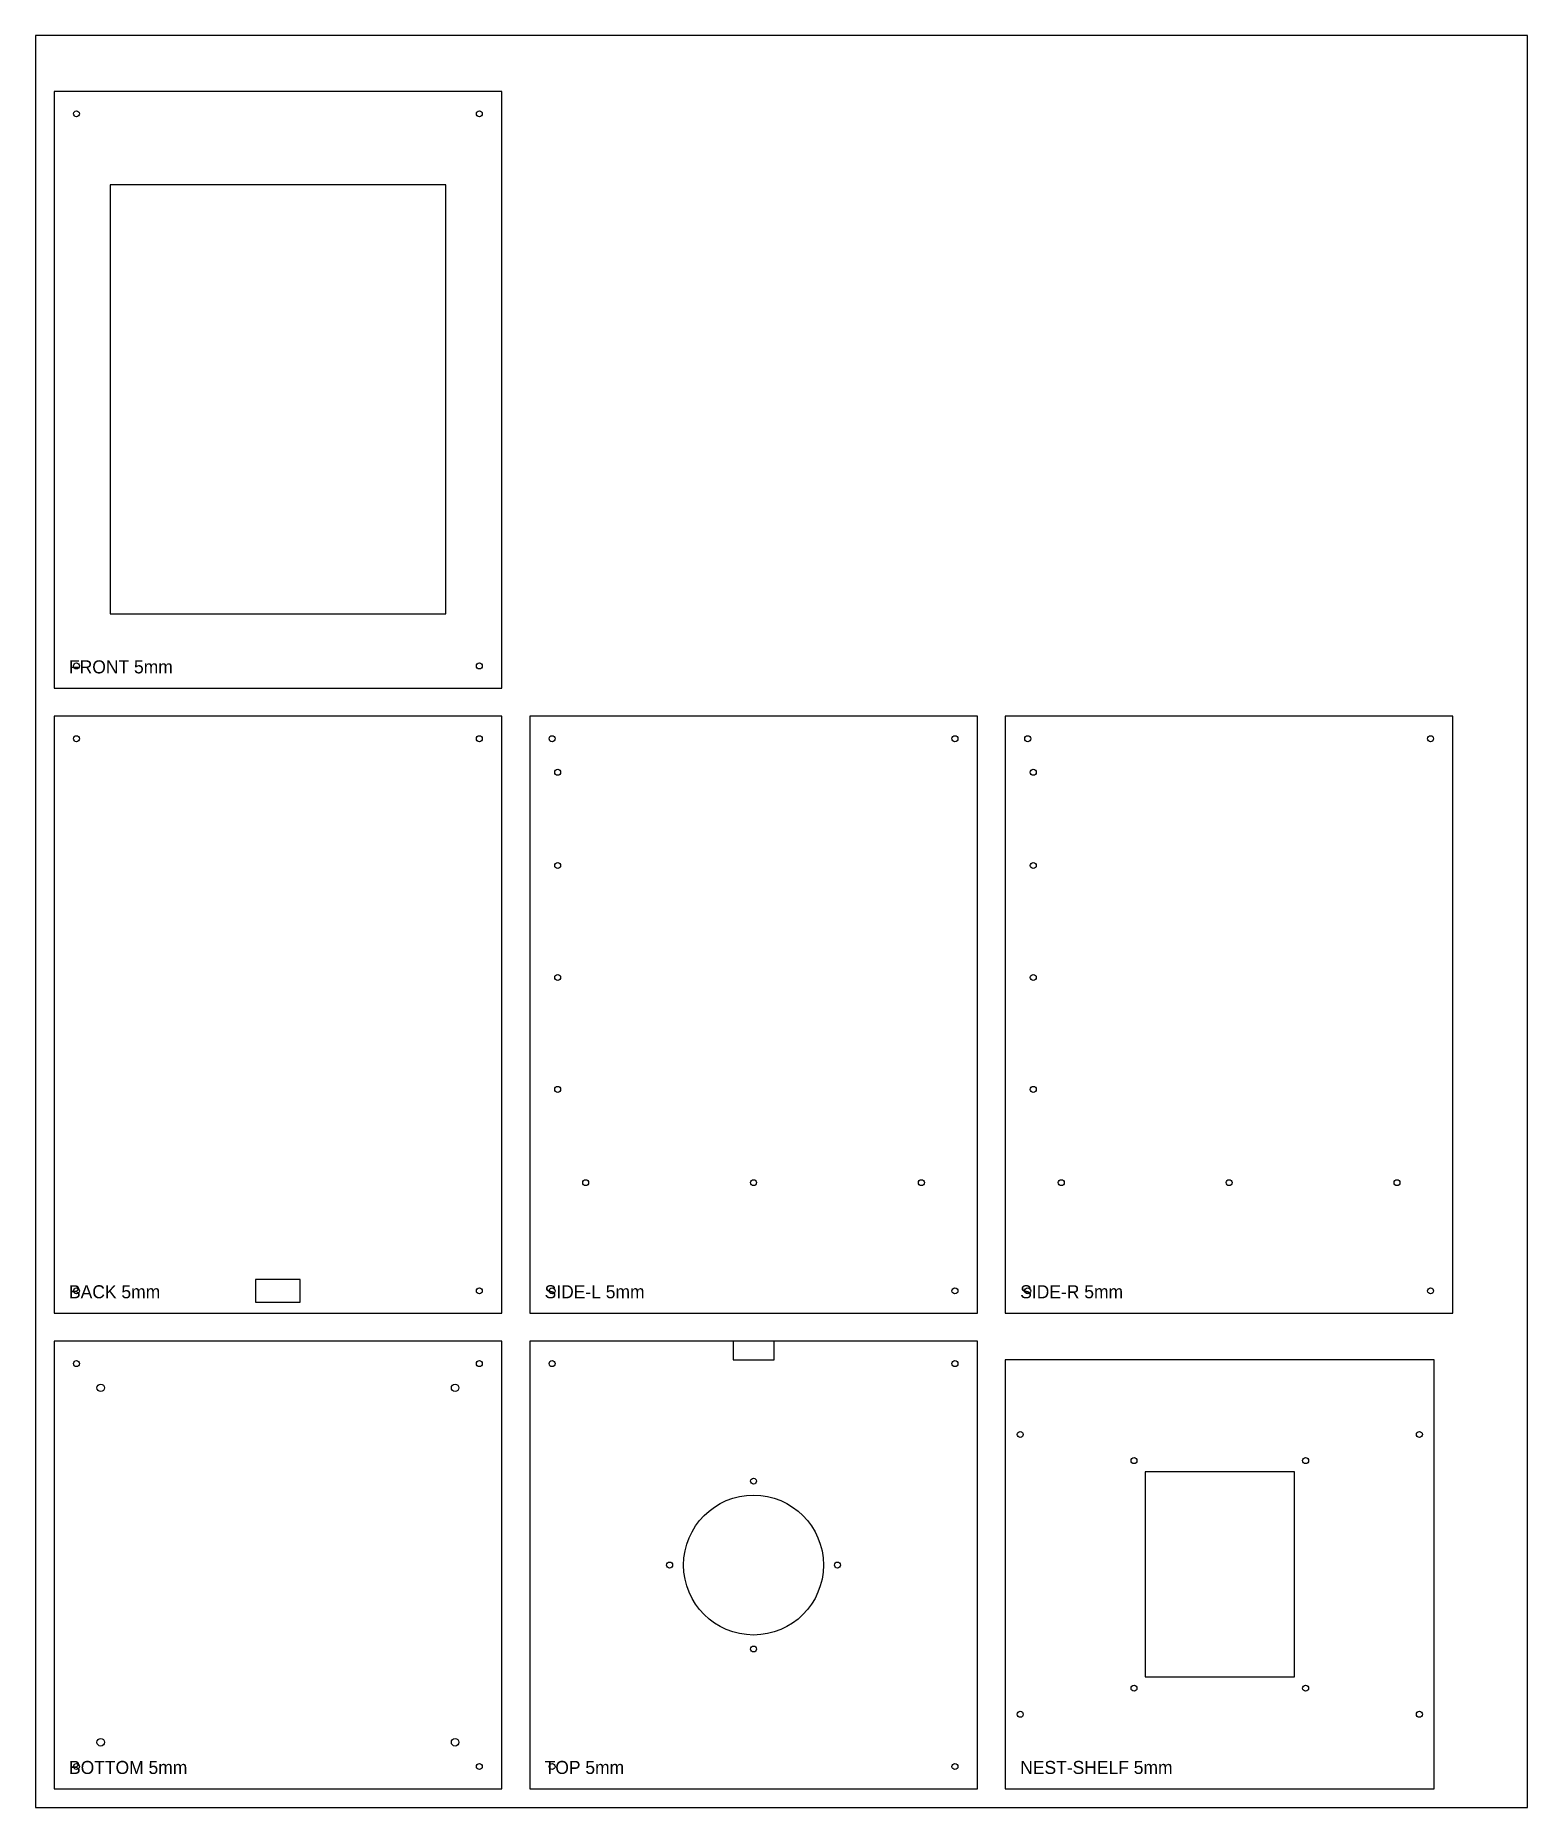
# Model space of a CAD drawing. Header units: millimetres. Extents: x 0 to 800, y 0 to 950.
import ezdxf

# ---------------------------------------------------------------- set-up
doc = ezdxf.new("R2010")
doc.units = ezdxf.units.MM
for name, color, linetype in [('CUT', 1, 'Continuous'), ('ENGRAVE', 5, 'Continuous'), ('SHEET', 8, 'Continuous')]:
    doc.layers.add(name, color=color, linetype=linetype)

msp = doc.modelspace()

# ---------------------------------------------------------------- linework, layer by layer
at = {"layer": 'CUT'}
for points in [[(10, 600), (250, 600), (250, 920), (10, 920)], [(40, 640), (220, 640), (220, 870), (40, 870)], [(10, 265), (250, 265), (250, 585), (10, 585)], [(265, 265), (505, 265), (505, 585), (265, 585)], [(520, 265), (760, 265), (760, 585), (520, 585)], [(118, 271), (142, 271), (142, 283), (118, 283)], [(10, 10), (250, 10), (250, 250), (10, 250)], [(265, 10), (505, 10), (505, 250), (265, 250)], [(374, 240), (396, 240), (396, 250), (374, 250)], [(520, 10), (750, 10), (750, 240), (520, 240)], [(595, 70), (675, 70), (675, 180), (595, 180)]]:
    msp.add_lwpolyline(points, close=True, dxfattribs=at)
for centre, radius in [((22, 908), 1.6), ((238, 908), 1.6), ((22, 612), 1.6), ((238, 612), 1.6), ((22, 573), 1.6), ((238, 573), 1.6), ((277, 573), 1.6), ((493, 573), 1.6), ((532, 573), 1.6), ((748, 573), 1.6), ((280, 555), 1.6), ((535, 555), 1.6), ((280, 505), 1.6), ((535, 505), 1.6), ((280, 445), 1.6), ((535, 445), 1.6), ((280, 385), 1.6), ((535, 385), 1.6), ((295, 335), 1.6), ((385, 335), 1.6), ((475, 335), 1.6), ((550, 335), 1.6), ((640, 335), 1.6), ((730, 335), 1.6), ((22, 277), 1.6), ((238, 277), 1.6), ((277, 277), 1.6), ((493, 277), 1.6), ((532, 277), 1.6), ((748, 277), 1.6), ((22, 238), 1.6), ((238, 238), 1.6), ((277, 238), 1.6), ((493, 238), 1.6), ((35, 225), 2), ((225, 225), 2), ((528, 200), 1.6), ((742, 200), 1.6), ((589, 186), 1.6), ((681, 186), 1.6), ((385, 175), 1.6), ((385, 130), 37.5), ((340, 130), 1.6), ((430, 130), 1.6), ((385, 85), 1.6), ((589, 64), 1.6), ((681, 64), 1.6), ((528, 50), 1.6), ((742, 50), 1.6), ((35, 35), 2), ((225, 35), 2), ((22, 22), 1.6), ((238, 22), 1.6), ((277, 22), 1.6), ((493, 22), 1.6)]:
    msp.add_circle(centre, radius, dxfattribs=at)
at = {"layer": 'SHEET'}
msp.add_lwpolyline([(0, 0), (800, 0), (800, 950), (0, 950)], close=True, dxfattribs=at)

# ---------------------------------------------------------------- texts
at = {"layer": 'ENGRAVE'}
for s, p in [('FRONT 5mm', (18, 608)), ('BACK 5mm', (18, 273)), ('SIDE-L 5mm', (273, 273)), ('SIDE-R 5mm', (528, 273)), ('BOTTOM 5mm', (18, 18)), ('TOP 5mm', (273, 18)), ('NEST-SHELF 5mm', (528, 18))]:
    msp.add_text(s, height=7, dxfattribs=at).set_placement(p)

doc.saveas('drawing.dxf')
